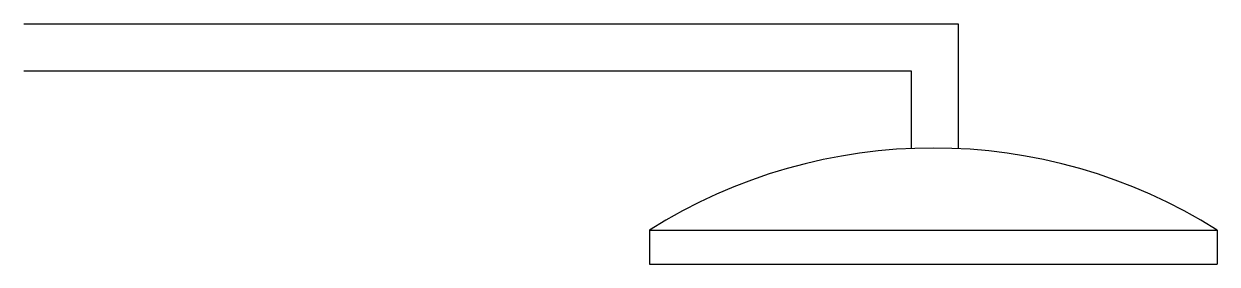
# Model space of a CAD drawing. Header units: metres. Extents: x 0 to 0.507, y -0.102 to 0.
import ezdxf

# ---------------------------------------------------------------- set-up
doc = ezdxf.new("R2010")
doc.units = ezdxf.units.M

msp = doc.modelspace()

# ---------------------------------------------------------------- linework, layer by layer
for p, q in [((0.2659928901523507, -0.08779878353119486), (0.5072476260597831, -0.08779878353119486)), ((0.2659928901523507, -0.08779878353119486), (0.2659928901523507, -0.1023361764762196)), ((0.5072476260597831, -0.08779878353119486), (0.5072476260597831, -0.1023361764762196)), ((0.2659928901523507, -0.1023361764762196), (0.5072476260597831, -0.1023361764762196))]:
    msp.add_line(p, q)
for points in [[(0, 0), (0.3971192594288038, 0), (0.3971192594288038, -0.05313325571379401)], [(0, -0.01999999999999957), (0.3771192594288042, -0.02000000000000135), (0.3771192594288042, -0.05308902614843625)]]:
    msp.add_lwpolyline(points)
msp.add_arc((0.3866202581060669, -0.2787526631542914), 0.225863556251453, 57.71901137429222, 122.2809886257077)

doc.saveas('drawing.dxf')
